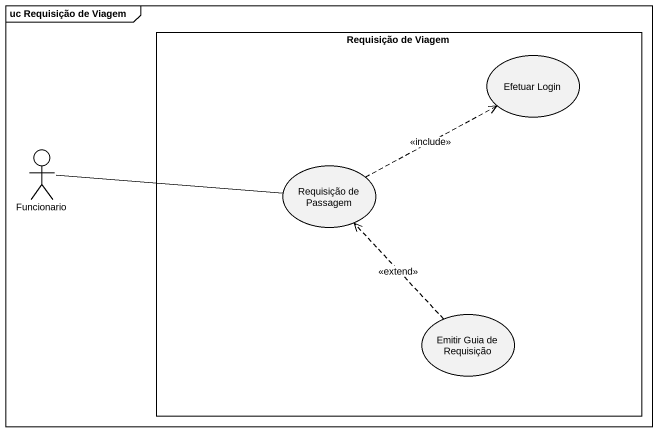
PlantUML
@startuml
mainframe uc Requisição de Viagem
rectangle "Requisição de Viagem" as Requisição_de_Viagem {
  usecase "Efetuar Login" as Efetuar_Login
  usecase "Requisição de Passagem" as Requisição_de_Passagem
  usecase "Emitir Guia de Requisição" as Emitir_Guia_de_Requisição
}
actor Funcionario
Funcionario -right- Requisição_de_Passagem
Requisição_de_Passagem .right.> Efetuar_Login : <<include>>
Emitir_Guia_de_Requisição .up.> Requisição_de_Passagem : <<extend>>
@enduml
